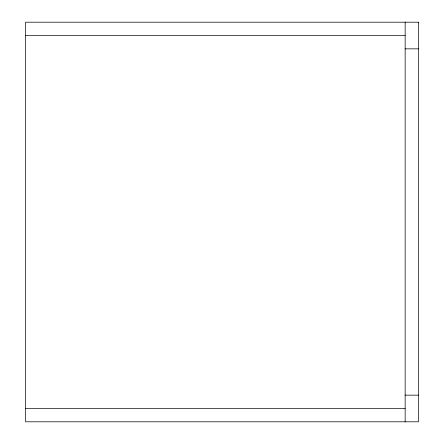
<?xml version="1.0" encoding="UTF-8"?>
<svg xmlns="http://www.w3.org/2000/svg" width="444" height="444" viewBox="0 0 444 444"><rect width="100%" height="100%" fill="white"/><g stroke="black" fill="none" stroke-linecap="round" stroke-linejoin="round"><path stroke-width="0.67" d="M25.53 35.52L405.15 35.52M405.15 48.84L418.47 48.84M405.15 395.16L418.47 395.16M25.53 408.48L405.15 408.48M405.15 22.2L405.15 421.8M418.47 22.2L25.53 22.2L25.53 421.8L418.47 421.8L418.47 22.2"/></g></svg>
